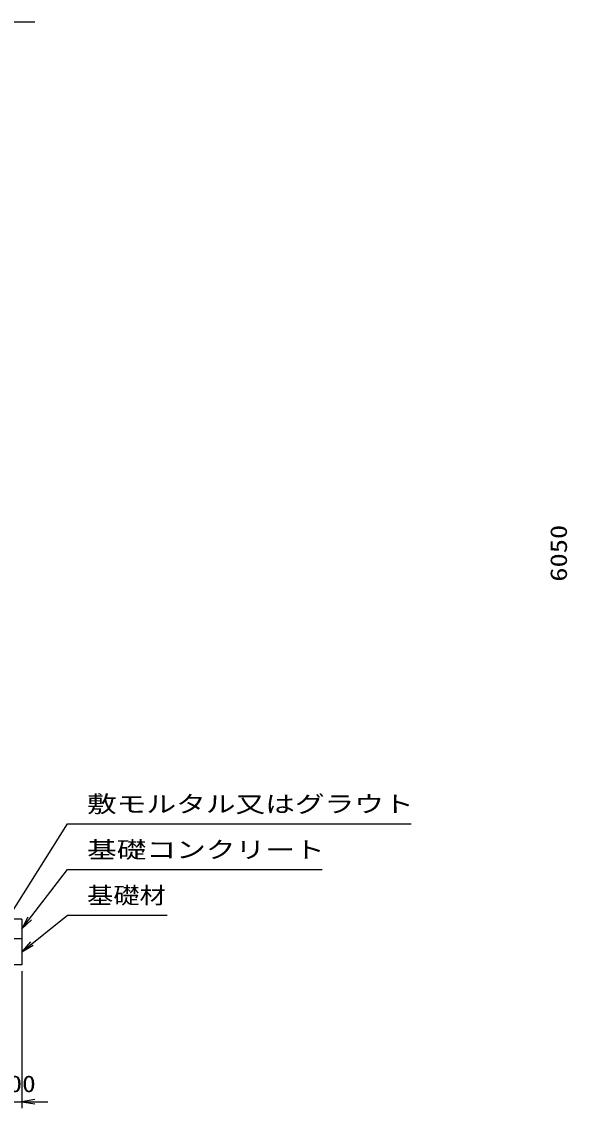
# Model space of a CAD drawing. Units: millimetres at full size; details may follow other scales. Extents: x 0 to 42050, y 0 to 29700.
# Drawn here: x 24475 to 28654, y 12420 to 20750 of the extents above; entities that cross this region are included whole.
import ezdxf
from ezdxf.enums import TextEntityAlignment as Align

# ---------------------------------------------------------------- set-up
doc = ezdxf.new("R2010")
doc.units = ezdxf.units.MM
for name, color, linetype, lineweight in [('D-STR-DIM', 7, 'Continuous', 25), ('D-STR-STRn', 1, 'Continuous', 25), ('D-STR-TXT', 7, 'Continuous', 25)]:
    doc.layers.add(name, color=color, linetype=linetype, lineweight=lineweight)
doc.styles.add('ＭＳ ゴシック', font='')
doc.styles.get('ＭＳ ゴシック').set_extended_font_data('MS Gothic')

# ---------------------------------------------------------------- blocks, each defined once
blk = doc.blocks.new('open_arrow')
at = {"color": 0, "linetype": 'Continuous', "lineweight": -2}
blk.add_lwpolyline([(7.5, 1.25), (0, 0), (7.5, -1.25)], dxfattribs=at)

msp = doc.modelspace()

# ---------------------------------------------------------------- linework, layer by layer
at = {"layer": 'D-STR-DIM'}
for p, q in [((23825, 20750), (24575, 20750)), ((24475, 13470), (24475, 12420)), ((24175, 12470), (24675, 12470))]:
    msp.add_line(p, q, dxfattribs=at)
at = {"layer": 'D-STR-STRn'}
for p, q in [((24475, 13870), (17575, 13870)), ((24475, 13870), (24475, 13520)), ((24475, 13720), (17575, 13720)), ((24475, 13520), (17575, 13520))]:
    msp.add_line(p, q, dxfattribs=at)
at = {"layer": 'D-STR-TXT'}
for points in [[(24375, 13885), (24825, 14600), (24925, 14600), (27458.756, 14600)], [(24475, 13795), (24825, 14250), (24925, 14250), (26776.523, 14250)], [(24475, 13620), (24825, 13900), (24925, 13900), (25589.721, 13900)]]:
    msp.add_lwpolyline(points, dxfattribs=at)

# ---------------------------------------------------------------- block references
at = {"layer": 'D-STR-DIM', "xscale": 13.3, "yscale": 13.3}
msp.add_blockref('open_arrow', (24475, 12470), dxfattribs=at)
at = {"layer": 'D-STR-TXT', "xscale": 13.3, "yscale": 13.3}
for p, rotation in [((24475, 13795), 52.4), ((24475, 13620), 38.7)]:
    msp.add_blockref('open_arrow', p, dxfattribs=dict(at, rotation=rotation))

# ---------------------------------------------------------------- texts
at = {"layer": 'D-STR-DIM', "style": 'ＭＳ ゴシック', "width": 1.25}
msp.add_text('6050', height=128.3, rotation=90, dxfattribs=at).set_placement((28587.5, 16675), align=Align.MIDDLE_CENTER)
at = {"layer": 'D-STR-DIM', "style": 'ＭＳ ゴシック', "width": 1.2}
msp.add_text('100', height=128.3, dxfattribs=at).set_placement((24425, 12607.5), align=Align.MIDDLE_CENTER)
at = {"layer": 'D-STR-TXT', "style": 'ＭＳ ゴシック'}
for s, width, p in [('敷モルタル又はグラウト', 1.3, (24975, 14650)), ('基礎コンクリート', 1.3, (24975, 14300)), ('基礎材', 1.15, (24975, 13950))]:
    msp.add_text(s, height=128.3, dxfattribs=dict(at, width=width)).set_placement(p, align=Align.BOTTOM_LEFT)

doc.saveas('drawing.dxf')
